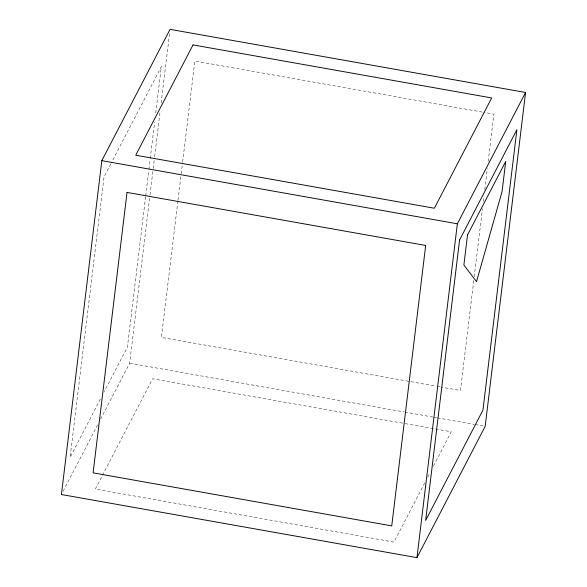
<?xml version="1.0" encoding="UTF-8"?>
<svg xmlns="http://www.w3.org/2000/svg" width="587" height="587" viewBox="0 0 587 587"><rect width="100%" height="100%" fill="white"/><g stroke="black" fill="none" stroke-linecap="round" stroke-linejoin="round"><path stroke-width="0.44" stroke-dasharray="2.94 2.2" d="M145.598 196.77L127.423 347.005L104.244 391.61M145.708 195.86L148.797 170.362M148.907 169.452L150.118 159.437M150.228 158.527L154.638 122.103M155.738 112.998L161.359 66.566L111.214 163.076M100.59 419.133L129.646 363.206L149.905 195.823M150.015 194.913L153.097 169.445M153.207 168.535L154.198 160.346M154.638 156.707L160.141 111.222M161.131 103.033L169.716 32.08M177.905 201.033L161.403 337.386L436.141 386.173M178.015 200.123L181.097 174.669M181.207 173.759L182.528 162.848M182.638 161.939L194.847 61.033L483.094 112.227M473.775 280.498L460.457 390.494L441.541 387.134M474.208 276.859L482.463 208.686M483.343 201.414L484.004 195.955M484.774 189.594L487.305 168.689M488.186 161.41L493.902 114.142L483.996 112.381M110.789 163.883L104.053 176.863L70.11 457.302L101.294 397.289M63.11 491.275L97.64 424.805M424.731 482.888L393.965 542.094L95.321 489.059L152.635 378.762L404.362 423.462M427.681 477.216L429.787 473.159M433.58 465.858L451.278 431.797L405.257 423.623M437.044 386.334L440.646 386.972M129.646 363.206L403.966 411.92M404.869 412.081L432.839 417.049M433.742 417.21L436.449 417.687M437.352 417.849L474.347 424.416M475.25 424.577L483.372 426.023"/><path stroke-width="0.88" d="M101.822 160.662L61.422 494.518L416.953 557.65L485.178 426.338L525.578 92.482L170.047 29.35L101.822 160.662L457.354 223.794L525.578 92.482M416.953 557.65L457.354 223.794M127.034 192.419L93.098 472.858L391.742 525.893L425.678 245.454L127.034 192.419M459.577 239.995L425.641 520.434L482.947 410.137L516.89 129.698L459.577 239.995M467.516 234.969L463.877 265.016L476.519 281.665L502.083 191.479L505.723 161.432L467.516 234.969M193.035 44.906L135.722 155.203L434.365 208.238L491.679 97.941L193.035 44.906"/></g></svg>
